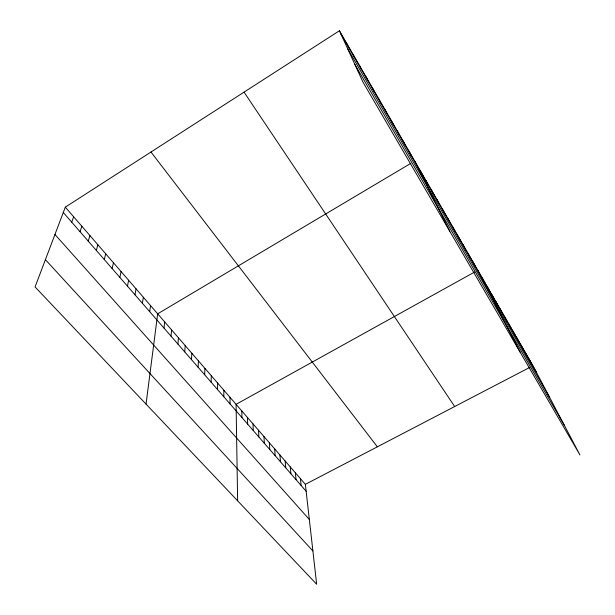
<?xml version="1.0" encoding="UTF-8"?>
<svg xmlns="http://www.w3.org/2000/svg" width="615" height="615" viewBox="0 0 615 615"><rect width="100%" height="100%" fill="white"/><g stroke="black" fill="none" stroke-linecap="round" stroke-linejoin="round"><path stroke-width="0.92" d="M223.829 396.767L223.852 390.218M217.525 389.533L217.618 383.022M211.137 382.199L211.299 375.727M204.672 374.773L204.903 368.339M198.115 367.247L198.422 360.859M191.473 359.629L191.857 353.279M184.746 351.903L185.2 345.592M177.919 344.069L178.458 337.804M171.008 336.136L171.623 329.917M163.997 328.087L164.705 321.922M146.039 404.116L157.678 313.811L410.812 163.359M149.691 311.659L150.567 305.594M142.38 303.272L143.349 297.268M134.977 294.769L136.038 288.819M127.466 286.144L128.62 280.256M119.84 277.396L121.094 271.569M112.115 268.524L113.468 262.759M104.273 259.522L105.726 253.826M96.317 250.39L97.877 244.762M88.245 241.118L89.913 235.56M80.05 231.717L81.833 226.235M71.732 222.169L73.639 216.764M65.313 207.155L35.063 286.936L316.664 584.25L305.363 484.343L65.313 207.155L339.426 30.75L532.951 365.733L579.937 454.923L362.911 82.018L339.426 30.75M474.642 272.014L236.083 404.347L237.636 500.818M305.363 484.343L529.73 367.416M45.402 259.668L312.897 550.971M54.95 234.492L309.33 519.46M63.291 212.482L306.139 491.254M150.983 152.028L377.349 446.821M244.047 92.135L454.67 406.53M354.801 64.314L564.193 425.034M340.971 34.125L536.18 371.86M347.39 48.139L549.372 396.898M529.015 358.914L532.213 365.003M525.026 352.011L528.208 358.068M520.99 345.03L524.149 351.042M516.908 337.958L520.036 343.939M512.772 330.809L515.877 336.736M508.59 323.567L511.672 329.456M504.354 316.233L507.406 322.075M500.064 308.807L503.093 314.611M495.721 301.289L498.719 307.046M491.324 293.678L494.291 299.39M486.872 285.975L489.809 291.633M482.368 278.172L485.266 283.776M477.793 270.262L520.09 352.088M472.935 261.844L475.764 267.333M468 253.303L470.798 258.738M463.003 244.647L465.755 250.021M457.929 235.876L460.65 241.18M452.794 226.981L455.469 232.216M447.582 217.956L450.211 223.122M442.293 208.808L444.883 213.897M436.934 199.529L439.471 204.541M431.492 190.112L433.99 195.055M425.98 180.564L428.424 185.423M420.376 170.878L422.774 175.652M414.702 161.045L449.703 231.14M408.937 151.067L411.227 155.672M403.086 140.943L405.316 145.455M397.152 130.672L399.327 135.077M391.125 120.24L393.239 124.553M385.005 109.647L387.058 113.86M378.794 98.9L380.777 102.997M372.49 87.976L374.404 91.966M366.079 76.89L367.931 80.765M359.575 65.628L361.351 69.38M352.964 54.182L354.663 57.818M346.253 42.558L347.875 46.064M300.389 478.601L301.127 485.496M295.361 472.797L296.053 479.677M290.28 466.923L290.918 473.788M285.137 460.989L285.729 467.83M279.933 454.977L280.478 461.804M274.674 448.904L275.166 455.7M269.355 442.762L269.793 449.534M263.966 436.542L264.358 443.292M258.523 430.254L258.861 436.981M253.011 423.889L253.295 430.592M247.438 417.454L247.661 424.127M241.795 410.935L241.956 417.577M230.002 397.328L230.048 403.909"/></g></svg>
